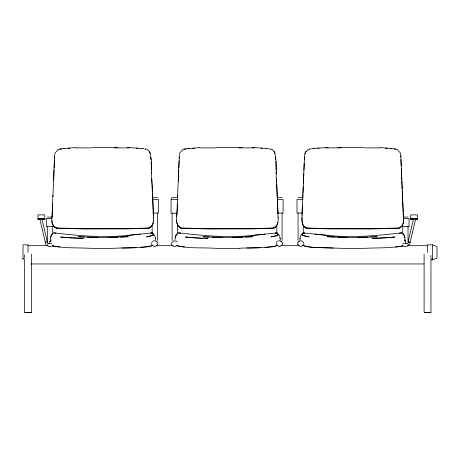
<?xml version="1.0" encoding="UTF-8"?>
<svg xmlns="http://www.w3.org/2000/svg" width="460" height="460" viewBox="0 0 460 460"><rect width="100%" height="100%" fill="white"/><g stroke="black" fill="none" stroke-linecap="round" stroke-linejoin="round"><path stroke-width="0.69" d="M153.427 220.691L153.433 217.471M278.116 217.471C278.409 221.197 277.989 226.355 273.752 227.66M410.642 219.489L410.676 214.883L417.502 214.895L417.473 219.506L415.42 219.477M302.047 214.699C302.076 219.184 300.88 226.073 306.372 227.895M302.047 215.309L302.427 205.838M52.894 195.35L51.888 221.087L52.239 223.617L53.164 225.67L54.55 227.142L56.269 227.924M177.359 203.521L177.577 195.35M303.824 173.69L303.445 184.029M53.647 180.619L54.027 169.878M178.308 181.28L178.71 169.878M52.653 203.274L52.29 211.991M177.336 203.274L176.968 211.991M177.336 204.223C178.555 211.617 172.529 223.52 180.952 227.924M303.945 170.114L304.255 163.265M51.658 234.744L50.479 238.165L51.048 241.138M176.341 234.744L175.409 236.745L175.145 239.522M302.657 199.905L302.893 194.557M54.119 167.883L54.51 160.086M178.802 167.883L179.158 160.73M52.894 196.535L54.677 154.554L55.315 152.576M177.577 196.535L179.354 154.554L179.992 152.576M299.931 239.522L300.391 236.152L301.754 234.019M302.088 213.463L304.422 157.579L304.98 153.375L306.072 151.242M54.613 158.171L54.677 156.998M179.291 158.171L179.354 156.998M52.066 216.884L52.29 212.681M176.749 216.884L176.968 212.681M153.427 220.242C153.629 223.324 152.317 226.987 149.074 227.895M299.897 238.981L299.943 238.142M302.956 193.223L303.33 186.697M155.514 239.522L155.054 236.152L153.692 234.019M280.192 239.522L279.732 236.152L278.369 234.019M304.422 159.925L304.779 157.055M176.715 245.416C188.45 248.808 202.02 247.394 214.463 248.279A156.705 50.755 0 0 0 239.309 248.285M303.071 245.398C308.953 248.072 317.095 246.986 323.702 247.796A40.313 3.95 0.3 0 0 333.414 248.032L340.82 248.279A156.705 50.755 0 0 0 365.66 248.285C378.137 247.635 390.822 248.337 403.115 245.841M50.514 237.843L50.726 236.745M175.191 237.843L175.409 236.745M302.323 234.347L302.962 232.984L303.801 232.881A128.116 9.838 62.4 0 1 304.376 233.093L304.922 233.404M408.261 242.558L407.985 242.414L413.597 218.661M409.475 245.002L409.866 243.363M409.722 242.661L410.055 242.552L415.662 218.805M153.324 222.145L151.783 225.854L149.074 227.66M278.001 222.536L276.46 226.136L273.752 227.895M50.899 236.221L51.025 235.882M175.576 236.221L175.708 235.882M51.077 235.761L51.405 235.14L51.129 235.664M175.76 235.761L176.082 235.14L175.806 235.664M53.182 245.007L52.572 245.818L51.29 246.359A5.704 5.704 0 0 1 48.881 246.37L47.575 245.847L46.931 245.042L47.529 243.788L48.818 243.248A5.704 5.704 0 0 1 51.227 243.236L51.945 243.455M45.724 242.661L45.39 242.552L45.868 242.362M47.184 242.558L47.461 242.414L41.848 218.661M177.33 213.193L171.057 213.193L171.057 199.588L172.103 197.478L177.359 197.478M304.963 153.68L306.049 151.541L307.677 149.954M404.392 241.138L404.978 239.522L404.834 237.32M50.341 240.586L50.617 240.218L49.726 242.109L50.818 239.993M55.7 152.3L57.943 149.868M180.383 152.3L182.626 149.868M152.289 241.81L151.869 242.443A2.541 2.541 0 0 0 151.645 243.156M276.966 241.81L276.546 242.443A2.541 2.541 0 0 0 276.328 243.156M51.761 234.611L52.463 233.806L51.98 234.33M176.439 234.611L177.146 233.806L176.657 234.33M407.985 242.414L408.319 242.305M177.255 245.375L175.967 246.272A3.496 3.496 0 0 1 173.558 246.295L171.833 244.789A2.541 2.541 0 0 1 171.81 242.638L173.495 241.097A3.496 3.496 0 0 1 175.904 241.074L177.209 241.948M153.18 235.054L150.391 236.158L146.412 236.911L152.984 235.353L153.45 234.818L152.915 233.243L151.869 232.909L127.167 235.468L127.575 235.422C103.051 238.027 78.441 235.715 54.061 232.858C52.411 233.749 53.734 232.524 54.677 232.99M277.857 235.054L275.074 236.158L271.095 236.911L277.667 235.353L278.127 234.818L277.593 233.243L276.546 232.909L251.844 235.468L252.252 235.422C227.729 238.027 203.124 235.715 178.744 232.858C177.089 233.749 178.417 232.524 179.36 232.99M152.662 245.467C140.472 248.808 127.248 247.394 114.626 248.279A156.705 50.755 0 0 1 89.786 248.285C77.309 247.635 64.618 248.337 52.331 245.841M277.34 245.467C265.15 248.808 251.93 247.394 239.309 248.279M298.822 241.891L299.368 241.517M151.064 233.099L150.523 233.404M275.747 233.099L275.201 233.404M45.402 242.006L47.19 241.885M402.914 243.76L404.219 243.236A5.704 5.704 0 0 1 406.628 243.248L408.319 244.174L408.514 245.042L407.87 245.847L406.565 246.37A5.704 5.704 0 0 1 404.156 246.359L402.874 245.818L402.264 245.007M152.875 241.299L153.594 240.936A3.496 3.496 0 0 1 156.003 240.959L157.688 242.5A2.541 2.541 0 0 1 157.665 244.657L155.94 246.163A3.496 3.496 0 0 1 153.531 246.14L151.84 244.599A2.541 2.541 0 0 1 151.639 243.886M277.552 241.299L278.271 240.936A3.496 3.496 0 0 1 280.68 240.959L282.371 242.5A2.541 2.541 0 0 1 282.342 244.657L280.623 246.163A3.496 3.496 0 0 1 278.208 246.14L276.523 244.599A2.541 2.541 0 0 1 276.316 243.886M399.176 227.689L400.896 226.883L402.281 225.371L403.207 223.255L403.558 220.656L402.287 191.026M400.878 227.183L399.153 227.987L370.927 228.7L322.655 228.528L306.354 227.959L304.911 227.332M399.176 227.924C405.162 225.814 403.305 218.241 403.196 213.382M400.878 227.447L399.153 228.229L370.927 228.959L328.302 228.896L306.354 228.2L304.911 227.585M150.535 227.332L149.092 227.959L132.79 228.528L84.519 228.7L56.287 227.987L54.568 227.183M275.212 227.332L273.775 227.959L257.468 228.528L209.196 228.7L180.97 227.987L179.25 227.183M275.586 233.335L276.546 232.909M150.535 227.585L149.092 228.2L127.144 228.896L84.519 228.959L56.287 228.229L54.568 227.447M275.212 227.585L273.775 228.2L251.821 228.896L209.196 228.959L180.97 228.229L179.25 227.447M431.106 259.883L432.544 259.883L437 258.043L437 246.652L432.544 244.812L427.518 244.812L427.518 252.27M307.694 149.655L309.683 148.913M400.769 232.99C401.269 232.219 402.925 233.864 401.896 232.978L401.384 232.858C377.004 235.715 352.394 238.027 327.871 235.422L328.279 235.468L315.06 234.146M57.925 149.563L59.748 148.948L75.112 147.579M182.608 149.563L184.425 148.948L199.789 147.579M408.25 241.885L410.136 242.058M402.69 245.973L395.652 247.008M48.737 243.587L50.054 243.397M400.085 233.145L399.55 233.231L400.188 233.157M309.666 149.218L310.937 149.04M59.765 149.253L61.646 149.034M63.52 148.821L64.774 148.678M184.443 149.253L186.323 149.034M188.203 148.821L189.457 148.678M311.587 148.643L313.087 148.477M313.07 148.775L314.582 148.614M67.976 148.356L69.897 148.16M192.654 148.356L194.574 148.16M127.167 235.468L140.386 234.146M251.844 235.468L265.063 234.146M314.6 148.31L328.216 147.516M317.779 148.333L319.056 148.218M276.322 232.881L277.161 232.984L277.8 234.347M140.38 247.359C144.083 246.629 149.356 247.486 152.369 245.398M265.058 247.359C268.767 246.629 274.039 247.486 277.052 245.398M117.8 237.274L107.939 237.596M120.618 237.118L128.357 236.704L103.943 237.423L78.303 236.802L84.588 237.13M242.483 237.274L232.616 237.596M245.295 237.118L253.034 236.704L228.62 237.423L202.981 236.802L209.271 237.13M368.063 237.274L357.431 237.59M370.858 237.13L377.142 236.802L351.503 237.423L327.089 236.704L334.828 237.118M136.114 247.606L131.738 247.796A40.313 3.95 -0.3 0 1 122.032 248.032M260.791 247.606L256.421 247.796A40.313 3.95 -0.3 0 1 246.709 248.032M325.559 147.896L341.297 147.89M75.129 147.884L90.919 147.89M199.807 147.884L215.602 147.89M117.622 147.556L91.597 147.591M114.149 147.89L129.887 147.896M242.299 147.556L216.28 147.591M238.832 147.89L254.564 147.896M363.843 147.591L337.824 147.556M364.521 147.89L380.316 147.884M37.967 218.345L44.792 218.327M37.973 219.04L44.798 219.023M40.02 219.477L37.973 219.477L37.944 214.895L44.769 214.883L44.804 219.489M41.389 219.472L44.804 219.466M152.49 197.34L157.395 197.34M277.173 197.34L282.072 197.34M298.051 197.34L302.95 197.34M152.927 199.456L158.441 199.456L158.441 213.06L152.91 213.06M277.61 199.456L283.124 199.456L283.124 213.06L277.587 213.06M302.519 199.456L297.005 199.456L297.005 213.06L302.536 213.06M171.057 199.588L177.916 199.588M47.426 217.08L52.325 217.08M403.115 217.08L408.02 217.08M51.888 218.345L46.374 218.345L46.374 226.51L53.728 226.51M403.552 218.345L409.066 218.345L409.066 226.51L401.718 226.51M28.025 245.68L48.15 245.68M155.957 245.68L173.207 245.68M176.082 245.68L177.52 245.68M276.702 245.68L278.139 245.68M281.014 245.68L298.983 245.68M301.858 245.68L303.295 245.68M407.514 245.68L427.639 245.68M23 258.514L24.437 258.514M431.106 258.514L432.544 258.514M30.9 263.948L424.045 263.948M410.653 218.327L417.479 218.345M410.648 219.023L417.473 219.04M410.642 219.466L414.058 219.472M328.279 235.468L303.577 232.909L302.53 233.243L301.996 234.818L302.456 235.353L309.034 236.911L305.049 236.158L302.266 235.054M222.692 237.59L212.066 237.274M205.442 238.389L207.839 238.441L195.184 237.952L185.259 237.032L203.067 238.32M98.014 237.59L87.383 237.274M347.507 237.596L337.646 237.274M333.414 248.026C323.288 247.308 312.501 248.475 302.784 245.467M251.913 147.516L265.523 148.31M127.23 147.516L140.846 148.31M380.334 147.579L395.698 148.948L397.515 149.563M405.392 243.397L406.703 243.587M261.067 148.218L262.344 148.333M136.39 148.218L137.666 148.333M385.549 148.16L387.469 148.356M179.935 233.157L180.573 233.231L180.038 233.145M55.252 233.157L55.896 233.231L55.355 233.145M184.471 247.008L178.963 246.336L176.784 245.611M59.794 247.008L52.756 245.973M265.541 148.614L267.053 148.775M140.863 148.614L142.37 148.775M267.036 148.477L268.536 148.643M142.353 148.477L143.853 148.643M390.672 148.678L391.92 148.821M394.427 149.109L395.68 149.253M269.186 149.04L270.457 149.218M144.509 149.04L145.78 149.218M47.127 242.305L47.461 242.414M409.572 242.362L410.055 242.552M270.44 148.913L272.429 149.655M145.757 148.913L147.752 149.655M306.372 227.66C302.116 226.349 301.748 221.202 302.007 217.471M303.577 232.909L304.537 233.335M180.952 227.689C177.934 226.826 176.629 223.543 176.565 220.656M56.269 227.689C53.251 226.826 51.951 223.543 51.888 220.656M280.761 241.517L281.301 241.891M156.078 241.517L156.624 241.891M397.497 149.868L399.74 152.3M272.452 149.954L274.074 151.541L275.161 153.68M147.769 149.954L149.391 151.541L150.483 153.68M404.576 239.942L405.151 240.655M403.466 234.33L402.983 233.806L404.317 235.658L404.932 237.843M298.402 244.726L298.822 245.209M405.105 240.586L404.829 240.218L405.72 242.109L405.202 240.741M404.558 236.25L404.041 235.14L404.317 235.664M274.056 151.242C277.736 161.098 275.321 172.362 276.621 182.695M149.373 151.242C153.088 161.316 150.633 172.805 151.972 183.362M400.344 155.721L400.769 156.998M400.131 152.576L400.769 154.554L403.155 211.991M39.784 218.805L45.39 242.552M45.58 243.363L45.925 244.829M153.123 234.347L152.478 232.984L151.645 232.881A128.116 9.838 -62.4 0 0 151.225 233.019M404.719 236.745L404.817 237.268M275.35 157.055L275.649 159.367M150.667 157.055L151.018 159.925M280.18 238.142L280.232 238.981M155.503 238.142L155.549 238.981M152.415 191.918L152.03 184.696M400.896 159.447L401.235 165.893M275.77 161.259L276.178 170.114M151.121 161.931L151.501 170.114M278.036 213.463L276.678 184.029M153.352 213.463L152.49 193.223M401.816 181.28L402.184 188.962M401.356 168.55L401.77 179.958M276.506 178.336L278.116 218M151.823 178.336L153.398 215.309M276.23 171.545L276.299 173.69M151.57 172.258L151.622 173.69M153.398 214.699L153.433 218M432.544 244.812L432.544 259.883M430.945 255.432L430.945 257.548M430.945 259.405L430.945 311.684M424.097 254.15L424.097 311.684M408.02 226.51L408.02 241.143M402.764 226.51L402.764 234.151M303.307 225.572L303.307 233.214M298.051 213.06L298.051 240.43M282.072 213.06L282.072 240.43M276.822 225.572L276.822 233.214M177.359 224.313L177.359 234.048M172.103 213.193L172.103 240.563M157.395 213.06L157.395 240.43M152.139 225.572L152.139 233.214M52.676 226.51L52.676 234.151M47.426 226.51L47.426 241.143M31.447 254.15L31.447 311.684M28.025 252.27L28.025 244.812L23 244.812L23 259.883M24.598 254.909L24.598 257.548M24.598 259.405L24.598 311.684M152.898 234.772A175.283 13.392 -62.6 0 1 152.898 235.572M275.747 233.093A128.116 9.838 -62.4 0 1 276.322 232.875M277.575 234.772A175.283 13.392 -62.6 0 1 277.581 235.572M303.807 243.886A2.541 2.541 0 0 1 303.606 244.599L301.915 246.14A3.496 3.496 0 0 1 299.506 246.163L297.781 244.657A2.541 2.541 0 0 1 297.752 242.5L299.443 240.959A3.496 3.496 0 0 1 301.852 240.936L303.577 242.443A2.541 2.541 0 0 1 303.796 243.156M302.542 235.572A175.283 13.392 62.6 0 1 302.548 234.772M24.713 312.334L31.447 312.369L24.713 312.334M424.212 312.334L430.945 312.369L424.212 312.334M394.864 237.032L372.289 238.441L384.94 237.952L394.864 237.032M83.156 238.441L60.576 237.032L70.507 237.952L83.156 238.441"/></g></svg>
